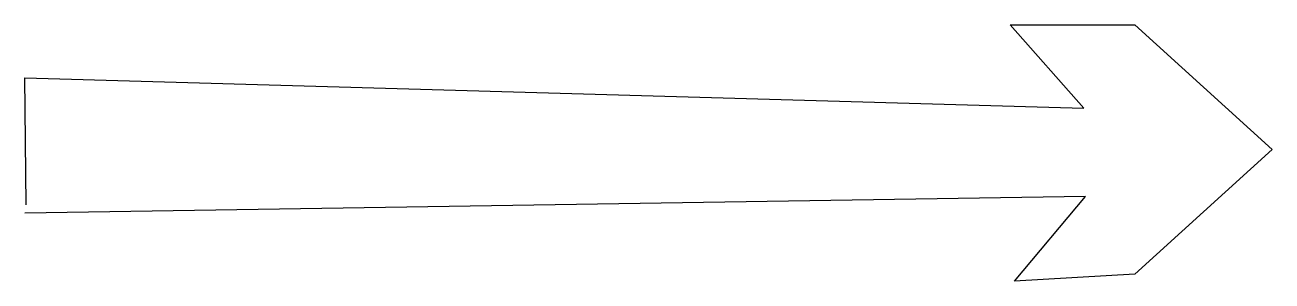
# Model space of a CAD drawing. Extents: x 0 to 30, y -0.2 to 6.
import ezdxf

# ---------------------------------------------------------------- set-up
doc = ezdxf.new("R2010")
doc.units = 0

msp = doc.modelspace()

# ---------------------------------------------------------------- linework, layer by layer
at = {"layer": 'Layer 1'}
for p, q in [((25.470745, 3.995732), (23.696405, 5.999772)), ((23.696405, 5.999772), (26.6964, 5.99977)), ((26.6964, 5.99977), (30.00016, 2.99975)), ((-0.000031, 1.6712), (-0.033255, 4.72664)), ((-0.033255, 4.72664), (25.470745, 3.995732)), ((30.00016, 2.99975), (26.6964, -0.00027)), ((25.50395, 1.870524), (-0.03325, 1.471851)), ((23.79605, -0.166386), (25.50395, 1.870524)), ((26.6964, -0.00027), (23.79605, -0.166386))]:
    msp.add_line(p, q, dxfattribs=at)

doc.saveas('drawing.dxf')
